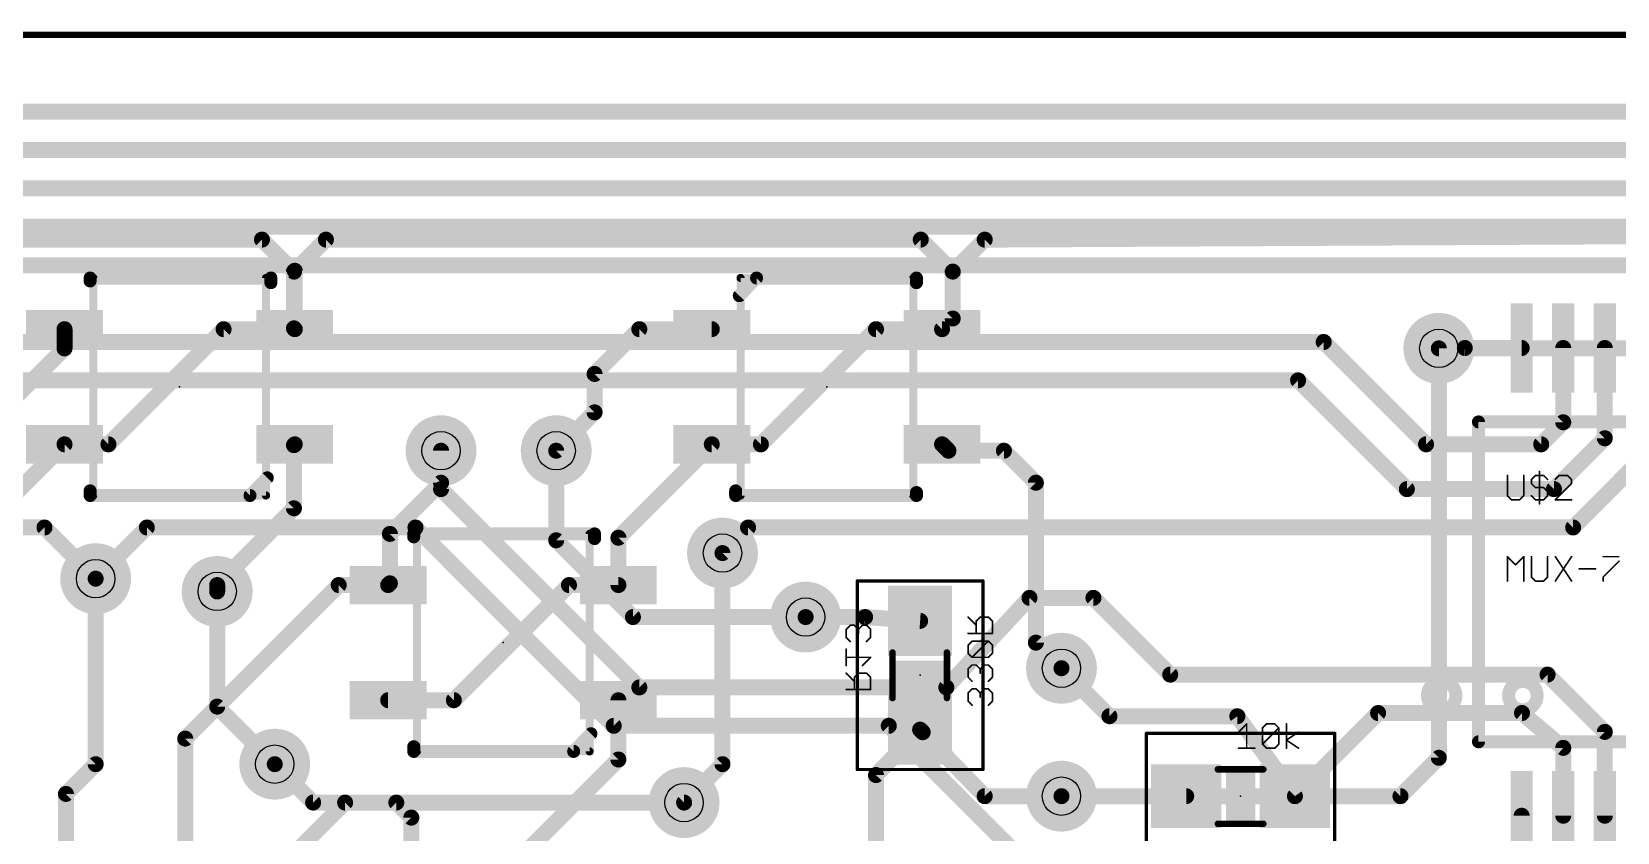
# Model space of a CAD drawing. Extents: x -0.1 to 97.8, y -2.6 to 30.1.
# Drawn here: x 50.6 to 75.39, y 17.54 to 30.05 of the extents above; entities that cross this region are included whole.
import ezdxf

# ---------------------------------------------------------------- set-up
doc = ezdxf.new("R2010")
doc.units = 0
for name, color, linetype in [('1', 22, 'CONTINUOUS'), ('16', 175, 'CONTINUOUS'), ('18', 82, 'CONTINUOUS'), ('20', 7, 'CONTINUOUS'), ('21', 253, 'CONTINUOUS'), ('22', 253, 'CONTINUOUS'), ('23', 7, 'CONTINUOUS'), ('24', 7, 'CONTINUOUS'), ('25', 253, 'CONTINUOUS'), ('26', 253, 'CONTINUOUS'), ('27', 253, 'CONTINUOUS'), ('28', 253, 'CONTINUOUS'), ('39', 22, 'CONTINUOUS'), ('40', 175, 'CONTINUOUS'), ('44', 253, 'CONTINUOUS'), ('51', 253, 'CONTINUOUS'), ('52', 253, 'CONTINUOUS')]:
    doc.layers.add(name, color=color, linetype=linetype)

# ---------------------------------------------------------------- blocks, each defined once
blk = doc.blocks.new('RECT')
blk.add_solid([(-0.5, -0.5), (0.5, -0.5), (-0.5, 0.5), (0.5, 0.5)])
blk = doc.blocks.new('ROUNDV')
at = {"const_width": 0.5}
blk.add_lwpolyline([(0, -0.25, 1), (0, 0.25, 1), (0, -0.25)], format="xyb", dxfattribs=at)

msp = doc.modelspace()

# ---------------------------------------------------------------- linework, layer by layer
at = {"layer": '1'}
for points, const_width in [([(0, 30), (97.7, 30)], 0.1), ([(77.7, 28.8), (10.9, 28.8)], 0.25), ([(77.3, 28.2), (16.9, 28.2)], 0.25), ([(76.9, 27.6), (20.8, 27.6)], 0.25), ([(76.5, 27), (27.3, 27)], 0.25), ([(76.1, 26.4), (30.7, 26.4)], 0.25), ([(70.8, 25.2), (40, 25.2)], 0.25), ([(72.4, 23.6), (70.8, 25.2)], 0.25), ([(73.006, 25.106), (72.6, 25.1)], 0.25), ([(73.895, 25.106), (73.006, 25.106)], 0.25), ([(74.545, 25.106), (74.545, 23.945)], 0.25), ([(75.195, 25.106), (75.195, 23.695)], 0.25), ([(70.4, 24.6), (47.7, 24.6)], 0.25), ([(72.1, 22.9), (70.4, 24.6)], 0.25), ([(74.545, 23.945), (74.2, 23.6)], 0.25), ([(75.195, 23.695), (74.4, 22.9)], 0.25), ([(57, 22.9), (57, 23.5)], 0.25), ([(58.8, 23.5), (58.8, 22.1)], 0.25), ([(74.2, 23.6), (72.4, 23.6)], 0.25), ([(75.845, 23.445), (74.7, 22.3)], 0.25), ([(60.1, 19.8), (57, 22.9)], 0.25), ([(74.4, 22.9), (72.1, 22.9)], 0.25), ([(50.8, 22.3), (50.3, 22.3)], 0.25), ([(51.6, 21.5), (50.8, 22.3)], 0.25), ([(52.4, 22.3), (51.6, 21.5)], 0.25), ([(56.6, 22.3), (52.4, 22.3)], 0.25), ([(59.7, 19.2), (56.6, 22.3)], 0.25), ([(61.8, 22.3), (61.4, 21.9)], 0.25), ([(74.7, 22.3), (61.8, 22.3)], 0.25), ([(58.8, 22.1), (60, 20.9)], 0.25), ([(53.5, 19.5), (53.5, 21.3)], 0.25), ([(66.2, 21.2), (64.9, 19.8)], 0.25), ([(67.2, 21.2), (66.2, 21.2)], 0.25), ([(68.4, 20), (67.2, 21.2)], 0.25), ([(60, 20.9), (62.7, 20.9)], 0.25), ([(67.45, 19.35), (66.7, 20.1)], 0.25), ([(74.3, 20), (68.4, 20)], 0.25), ([(75.195, 19.105), (74.3, 20)], 0.25), ([(64.9, 19.8), (60.1, 19.8)], 0.25), ([(54.4, 18.6), (53.5, 19.5)], 0.25), ([(69.45, 19.35), (67.45, 19.35)], 0.25), ([(70.35, 18.1), (69.45, 19.35)], 0.25), ([(71.65, 19.4), (70.35, 18.1)], 0.25), ([(73.9, 19.4), (71.65, 19.4)], 0.25), ([(74.545, 18.855), (73.9, 19.4)], 0.25), ([(64, 19.2), (59.7, 19.2)], 0.25), ([(66.3, 16.9), (64, 19.2)], 0.25), ([(75.195, 17.794), (75.195, 19.105)], 0.25), ([(74.545, 17.794), (74.545, 18.855)], 0.25), ([(55.5, 18), (54.8, 17.3)], 0.25), ([(60.8, 18), (55.5, 18)], 0.25), ([(68.65, 18.1), (66.7, 18.1)], 0.25), ([(73.895, 17.794), (73.895, 16.405)], 0.25)]:
    msp.add_lwpolyline(points, dxfattribs=dict(at, const_width=const_width))
at = {"layer": '1', "const_width": 0.125}
for points in [[(70.8442, 25.2442, 1), (70.7558, 25.1558)], [(70.8, 25.1375, 1), (70.8, 25.2625)], [(72.5991, 25.1625, 1), (72.6009, 25.0375)], [(73.006, 25.1685, 1), (73.006, 25.0435)], [(73.0069, 25.0435, 1), (73.0051, 25.1685)], [(73.895, 25.0435, 1), (73.895, 25.1685)], [(74.6075, 25.106, 1), (74.4825, 25.106)], [(75.2575, 25.106, 1), (75.1325, 25.106)], [(70.4442, 24.6442, 1), (70.3558, 24.5558)], [(70.4, 24.5375, 1), (70.4, 24.6625)], [(74.5892, 23.9008, 1), (74.5008, 23.9892)], [(74.4825, 23.945, 1), (74.6075, 23.945)], [(75.2392, 23.6508, 1), (75.1508, 23.7392)], [(57.0625, 23.5, 1), (56.9375, 23.5)], [(58.8625, 23.5, 1), (58.7375, 23.5)], [(72.4, 23.6625, 1), (72.4, 23.5375)], [(72.3558, 23.5558, 1), (72.4442, 23.6442)], [(74.1558, 23.6442, 1), (74.2442, 23.5558)], [(74.2, 23.5375, 1), (74.2, 23.6625)], [(75.1325, 23.695, 1), (75.2575, 23.695)], [(57.0442, 22.9442, 1), (56.9558, 22.8558)], [(56.9375, 22.9, 1), (57.0625, 22.9)], [(72.1, 22.9625, 1), (72.1, 22.8375)], [(72.0558, 22.8558, 1), (72.1442, 22.9442)], [(74.3558, 22.9442, 1), (74.4442, 22.8558)], [(74.4, 22.8375, 1), (74.4, 22.9625)], [(50.8442, 22.3442, 1), (50.7558, 22.2558)], [(50.8, 22.2375, 1), (50.8, 22.3625)], [(52.4, 22.3625, 1), (52.4, 22.2375)], [(52.4442, 22.2558, 1), (52.3558, 22.3442)], [(56.6442, 22.3442, 1), (56.5558, 22.2558)], [(56.6, 22.2375, 1), (56.6, 22.3625)], [(61.8, 22.3625, 1), (61.8, 22.2375)], [(61.8442, 22.2558, 1), (61.7558, 22.3442)], [(74.6558, 22.3442, 1), (74.7442, 22.2558)], [(74.7, 22.2375, 1), (74.7, 22.3625)], [(58.8442, 22.1442, 1), (58.7558, 22.0558)], [(58.7375, 22.1, 1), (58.8625, 22.1)], [(61.3558, 21.9442, 1), (61.4442, 21.8558)], [(51.5558, 21.5442, 1), (51.6442, 21.4558)], [(51.5558, 21.4558, 1), (51.6442, 21.5442)], [(53.5625, 21.3, 1), (53.4375, 21.3)], [(66.2, 21.2625, 1), (66.2, 21.1375)], [(66.2458, 21.1575, 1), (66.1542, 21.2425)], [(67.2442, 21.2442, 1), (67.1558, 21.1558)], [(67.2, 21.1375, 1), (67.2, 21.2625)], [(60, 20.9625, 1), (60, 20.8375)], [(59.9558, 20.8558, 1), (60.0442, 20.9442)], [(62.7, 20.8375, 1), (62.7, 20.9625)], [(66.7442, 20.1442, 1), (66.6558, 20.0558)], [(68.4, 20.0625, 1), (68.4, 19.9375)], [(68.3558, 19.9558, 1), (68.4442, 20.0442)], [(74.3442, 20.0442, 1), (74.2558, 19.9558)], [(74.3, 19.9375, 1), (74.3, 20.0625)], [(60.1, 19.8625, 1), (60.1, 19.7375)], [(60.0558, 19.7558, 1), (60.1442, 19.8442)], [(64.8542, 19.8425, 1), (64.9458, 19.7575)], [(64.9, 19.7375, 1), (64.9, 19.8625)], [(53.5442, 19.5442, 1), (53.4558, 19.4558)], [(53.4375, 19.5, 1), (53.5625, 19.5)], [(67.45, 19.4125, 1), (67.45, 19.2875)], [(67.4058, 19.3058, 1), (67.4942, 19.3942)], [(69.5007, 19.3865, 1), (69.3993, 19.3135)], [(69.45, 19.2875, 1), (69.45, 19.4125)], [(71.65, 19.4625, 1), (71.65, 19.3375)], [(71.6942, 19.3558, 1), (71.6058, 19.4442)], [(73.9403, 19.4477, 1), (73.8597, 19.3523)], [(73.9, 19.3375, 1), (73.9, 19.4625)], [(59.7, 19.2625, 1), (59.7, 19.1375)], [(59.6558, 19.1558, 1), (59.7442, 19.2442)], [(64.0442, 19.2442, 1), (63.9558, 19.1558)], [(64, 19.1375, 1), (64, 19.2625)], [(75.2575, 19.105, 1), (75.1325, 19.105)], [(75.1508, 19.0608, 1), (75.2392, 19.1492)], [(74.6075, 18.855, 1), (74.4825, 18.855)], [(74.5047, 18.8073, 1), (74.5853, 18.9027)], [(54.3558, 18.5558, 1), (54.4442, 18.6442)], [(55.5, 18.0625, 1), (55.5, 17.9375)], [(55.5442, 17.9558, 1), (55.4558, 18.0442)], [(60.8, 17.9375, 1), (60.8, 18.0625)], [(66.7, 18.1625, 1), (66.7, 18.0375)], [(68.65, 18.0375, 1), (68.65, 18.1625)], [(70.3058, 18.1442, 1), (70.3942, 18.0558)], [(70.2993, 18.0635, 1), (70.4007, 18.1365)], [(73.9575, 17.794, 1), (73.8325, 17.794)], [(74.4825, 17.794, 1), (74.6075, 17.794)], [(75.1325, 17.794, 1), (75.2575, 17.794)]]:
    msp.add_lwpolyline(points, format="xyb", dxfattribs=at)
at = {"layer": '16'}
for points, const_width in [([(0, 30), (97.7, 30)], 0.01), ([(65.5, 26.8), (84.7, 26.9)], 0.25), ([(45.1, 26.8), (54.2, 26.8)], 0.25), ([(54.2, 26.8), (54.7, 26.3)], 0.25), ([(54.713, 26.313), (55.2, 26.8)], 0.25), ([(55.2, 26.8), (64.5, 26.8)], 0.25), ([(64.5, 26.8), (65, 26.3)], 0.25), ([(65, 26.3), (65.5, 26.8)], 0.25), ([(54.7, 26.3), (54.7, 25.413)], 0.25), ([(54.713, 25.4), (54.713, 26.313)], 0.25), ([(65, 26.3), (65, 25.567)], 0.25), ([(54.7, 25.413), (54.713, 25.4)], 0.25), ([(65, 25.567), (64.833, 25.4)], 0.25), ([(51.113, 25.1), (51.113, 25.4)], 0.25), ([(51.8, 23.6), (53.6, 25.4)], 0.25), ([(53.6, 25.4), (54.713, 25.4)], 0.25), ([(60.1, 25.4), (59.4, 24.7)], 0.25), ([(61.233, 25.4), (60.1, 25.4)], 0.25), ([(62, 23.6), (63.8, 25.4)], 0.25), ([(63.8, 25.4), (64.833, 25.4)], 0.25), ([(49.3, 23.3), (51.113, 25.1)], 0.25), ([(72.6, 25.1), (82.4, 25.1)], 0.25), ([(72.6, 25.1), (72.6, 18.7)], 0.25), ([(59.4, 24.7), (59.4, 24.1)], 0.25), ([(59.4, 24.1), (58.8, 23.5)], 0.25), ([(49.653, 22.14), (51.113, 23.6)], 0.25), ([(51.113, 23.6), (51.8, 23.6)], 0.25), ([(54.7, 23.587), (54.713, 23.6)], 0.25), ([(54.7, 22.6), (54.7, 23.587)], 0.25), ([(57, 23.5), (57, 23)], 0.25), ([(59.773, 22.14), (61.233, 23.6)], 0.25), ([(61.233, 23.6), (62, 23.6)], 0.25), ([(64.933, 23.5), (64.833, 23.6)], 0.25), ([(65.8, 23.5), (64.933, 23.5)], 0.25), ([(66.3, 23), (65.8, 23.5)], 0.25), ([(57, 23), (56.2, 22.2)], 0.25), ([(66.3, 20.5), (66.3, 23)], 0.25), ([(53.5, 21.4), (54.7, 22.6)], 0.25), ([(56.2, 22.2), (56.2, 21.427)], 0.25), ([(59.773, 21.4), (59.773, 22.14)], 0.25), ([(61.4, 21.9), (61.4, 18.6)], 0.25), ([(51.6, 18.6), (51.6, 21.5)], 0.25), ([(55.4, 21.4), (53, 19)], 0.25), ([(53.5, 21.3), (53.5, 21.4)], 0.25), ([(56.173, 21.4), (55.4, 21.4)], 0.25), ([(56.2, 21.427), (56.173, 21.4)], 0.25), ([(57.2, 19.6), (59, 21.4)], 0.25), ([(59, 21.4), (59.773, 21.4)], 0.25), ([(62.7, 20.9), (63.63, 20.9)], 0.25), ([(63.63, 20.9), (64.49, 20.84)], 0.25), ([(66.7, 20.1), (66.3, 20.5)], 0.25), ([(56.173, 19.6), (57.2, 19.6)], 0.25), ([(59.773, 19.6), (59.773, 18.673)], 0.25), ([(53, 19), (53, 17.4)], 0.25), ([(63.8, 18.43), (64.49, 19.14)], 0.25), ([(64.53, 19.1), (64.49, 19.14)], 0.25), ([(65.5, 18.1), (64.53, 19.1)], 0.25), ([(51.135, 18.135), (51.6, 18.6)], 0.25), ([(55, 18), (54.4, 18.6)], 0.25), ([(59.773, 18.673), (57.4, 16.3)], 0.25), ([(61.4, 18.6), (60.8, 18)], 0.25), ([(72.6, 18.7), (72, 18.1)], 0.25), ([(63.8, 16.25), (63.8, 18.43)], 0.25), ([(51.135, 17.1), (51.135, 18.135)], 0.25), ([(56.3, 18), (55, 18)], 0.25), ([(56.535, 17.765), (56.3, 18)], 0.25), ([(66.7, 18.1), (65.5, 18.1)], 0.25), ([(66.7, 18.1), (72, 18.1)], 0.25), ([(56.535, 17.1), (56.535, 17.765)], 0.25)]:
    msp.add_lwpolyline(points, dxfattribs=dict(at, const_width=const_width))
at = {"layer": '16', "const_width": 0.125}
for points in [[(54.2442, 26.8442, 1), (54.1558, 26.7558)], [(54.2, 26.7375, 1), (54.2, 26.8625)], [(55.2, 26.8625, 1), (55.2, 26.7375)], [(55.2442, 26.7558, 1), (55.1558, 26.8442)], [(64.5442, 26.8442, 1), (64.4558, 26.7558)], [(64.5, 26.7375, 1), (64.5, 26.8625)], [(65.4997, 26.8625, 1), (65.5003, 26.7375)], [(65.5442, 26.7558, 1), (65.4558, 26.8442)], [(54.7625, 26.3, 1), (54.6375, 26.3)], [(54.7755, 26.313, 1), (54.6505, 26.313)], [(54.6688, 26.3572, 1), (54.7572, 26.2688)], [(54.6558, 26.2558, 1), (54.7442, 26.3442)], [(65.0625, 26.3, 1), (64.9375, 26.3)], [(64.9558, 26.3442, 1), (65.0442, 26.2558)], [(64.9558, 26.2558, 1), (65.0442, 26.3442)], [(54.7442, 25.4572, 1), (54.6558, 25.3688)], [(64.9375, 25.567, 1), (65.0625, 25.567)], [(65.0442, 25.5228, 1), (64.9558, 25.6112)], [(51.1755, 25.4, 1), (51.0505, 25.4)], [(53.6, 25.4625, 1), (53.6, 25.3375)], [(53.6442, 25.3558, 1), (53.5558, 25.4442)], [(54.6375, 25.413, 1), (54.7625, 25.413)], [(54.6505, 25.4, 1), (54.7755, 25.4)], [(54.6688, 25.3558, 1), (54.7572, 25.4442)], [(54.713, 25.3375, 1), (54.713, 25.4625)], [(60.1, 25.4625, 1), (60.1, 25.3375)], [(60.1442, 25.3558, 1), (60.0558, 25.4442)], [(61.233, 25.3375, 1), (61.233, 25.4625)], [(63.8, 25.4625, 1), (63.8, 25.3375)], [(63.8442, 25.3558, 1), (63.7558, 25.4442)], [(64.7888, 25.4442, 1), (64.8772, 25.3558)], [(64.833, 25.3375, 1), (64.833, 25.4625)], [(51.0505, 25.1, 1), (51.1755, 25.1)], [(51.157, 25.0556, 1), (51.069, 25.1444)], [(72.6, 25.1625, 1), (72.6, 25.0375)], [(72.6625, 25.1, 1), (72.5375, 25.1)], [(59.4625, 24.7, 1), (59.3375, 24.7)], [(59.3558, 24.7442, 1), (59.4442, 24.6558)], [(59.3375, 24.1, 1), (59.4625, 24.1)], [(59.4442, 24.0558, 1), (59.3558, 24.1442)], [(51.113, 23.6625, 1), (51.113, 23.5375)], [(51.1572, 23.5558, 1), (51.0688, 23.6442)], [(51.7558, 23.6442, 1), (51.8442, 23.5558)], [(51.8, 23.5375, 1), (51.8, 23.6625)], [(54.7625, 23.587, 1), (54.6375, 23.587)], [(54.6558, 23.6312, 1), (54.7442, 23.5428)], [(54.7572, 23.5558, 1), (54.6688, 23.6442)], [(57.0625, 23.5, 1), (56.9375, 23.5)], [(58.7558, 23.5442, 1), (58.8442, 23.4558)], [(61.233, 23.6625, 1), (61.233, 23.5375)], [(61.2772, 23.5558, 1), (61.1888, 23.6442)], [(61.9558, 23.6442, 1), (62.0442, 23.5558)], [(62, 23.5375, 1), (62, 23.6625)], [(64.8772, 23.6442, 1), (64.7888, 23.5558)], [(64.933, 23.5625, 1), (64.933, 23.4375)], [(64.8888, 23.4558, 1), (64.9772, 23.5442)], [(65.8442, 23.5442, 1), (65.7558, 23.4558)], [(65.8, 23.4375, 1), (65.8, 23.5625)], [(56.9375, 23, 1), (57.0625, 23)], [(57.0442, 22.9558, 1), (56.9558, 23.0442)], [(66.3625, 23, 1), (66.2375, 23)], [(66.2558, 22.9558, 1), (66.3442, 23.0442)], [(54.6375, 22.6, 1), (54.7625, 22.6)], [(54.7442, 22.5558, 1), (54.6558, 22.6442)], [(56.2625, 22.2, 1), (56.1375, 22.2)], [(56.1558, 22.2442, 1), (56.2442, 22.1558)], [(59.8355, 22.14, 1), (59.7105, 22.14)], [(59.7288, 22.1842, 1), (59.8172, 22.0958)], [(61.4625, 21.9, 1), (61.3375, 21.9)], [(51.6625, 21.5, 1), (51.5375, 21.5)], [(53.5625, 21.4, 1), (53.4375, 21.4)], [(53.4558, 21.4442, 1), (53.5442, 21.3558)], [(53.4375, 21.3, 1), (53.5625, 21.3)], [(55.4, 21.4625, 1), (55.4, 21.3375)], [(55.4442, 21.3558, 1), (55.3558, 21.4442)], [(56.1288, 21.4442, 1), (56.2172, 21.3558)], [(56.1375, 21.427, 1), (56.2625, 21.427)], [(56.2442, 21.3828, 1), (56.1558, 21.4712)], [(56.173, 21.3375, 1), (56.173, 21.4625)], [(59, 21.4625, 1), (59, 21.3375)], [(59.0442, 21.3558, 1), (58.9558, 21.4442)], [(59.7105, 21.4, 1), (59.8355, 21.4)], [(59.773, 21.3375, 1), (59.773, 21.4625)], [(62.7, 20.9625, 1), (62.7, 20.8375)], [(63.6343, 20.9623, 1), (63.6257, 20.8377)], [(63.63, 20.8375, 1), (63.63, 20.9625)], [(64.4857, 20.7777, 1), (64.4943, 20.9023)], [(66.3442, 20.5442, 1), (66.2558, 20.4558)], [(66.2375, 20.5, 1), (66.3625, 20.5)], [(66.6558, 20.0558, 1), (66.7442, 20.1442)], [(56.173, 19.6625, 1), (56.173, 19.5375)], [(57.1558, 19.6442, 1), (57.2442, 19.5558)], [(57.2, 19.5375, 1), (57.2, 19.6625)], [(59.8355, 19.6, 1), (59.7105, 19.6)], [(53.0625, 19, 1), (52.9375, 19)], [(52.9558, 19.0442, 1), (53.0442, 18.9558)], [(64.5342, 19.1842, 1), (64.4458, 19.0958)], [(64.5348, 19.0964, 1), (64.4452, 19.1836)], [(64.5749, 19.1435, 1), (64.4851, 19.0565)], [(64.4858, 19.0558, 1), (64.5742, 19.1442)], [(51.5375, 18.6, 1), (51.6625, 18.6)], [(51.6442, 18.5558, 1), (51.5558, 18.6442)], [(54.4442, 18.6442, 1), (54.3558, 18.5558)], [(59.7105, 18.673, 1), (59.8355, 18.673)], [(59.8172, 18.6288, 1), (59.7288, 18.7172)], [(61.3375, 18.6, 1), (61.4625, 18.6)], [(61.4442, 18.5558, 1), (61.3558, 18.6442)], [(72.5375, 18.7, 1), (72.6625, 18.7)], [(72.6442, 18.6558, 1), (72.5558, 18.7442)], [(63.8625, 18.43, 1), (63.7375, 18.43)], [(63.7552, 18.4736, 1), (63.8448, 18.3864)], [(51.1975, 18.135, 1), (51.0725, 18.135)], [(51.0908, 18.1792, 1), (51.1792, 18.0908)], [(55, 18.0625, 1), (55, 17.9375)], [(54.9558, 17.9558, 1), (55.0442, 18.0442)], [(56.3442, 18.0442, 1), (56.2558, 17.9558)], [(56.3, 17.9375, 1), (56.3, 18.0625)], [(60.7558, 18.0442, 1), (60.8442, 17.9558)], [(65.5, 18.1625, 1), (65.5, 18.0375)], [(65.4551, 18.0565, 1), (65.5449, 18.1435)], [(66.7, 18.1625, 1), (66.7, 18.0375)], [(66.7, 18.0375, 1), (66.7, 18.1625)], [(71.9558, 18.1442, 1), (72.0442, 18.0558)], [(72, 18.0375, 1), (72, 18.1625)], [(56.5975, 17.765, 1), (56.4725, 17.765)], [(56.4908, 17.7208, 1), (56.5792, 17.8092)]]:
    msp.add_lwpolyline(points, format="xyb", dxfattribs=at)
at = {"layer": '20'}
msp.add_line((97.7, 30), (0, 30), dxfattribs=at)
at = {"layer": '21', "const_width": 0.2032}
for points in [[(73.22, 23.95), (81.72, 23.95)], [(73.22, 18.95), (73.22, 23.95)], [(81.72, 18.95), (73.22, 18.95)]]:
    msp.add_lwpolyline(points, dxfattribs=at)
at = {"layer": '21'}
for points, const_width in [([(73.22, 24.0008, 1), (73.22, 23.8992)], 0.1016), ([(73.2708, 23.95, 1), (73.1692, 23.95)], 0.1016), ([(72.644, 19.4489, 1), (72.644, 19.8951, 1), (72.644, 19.4489)], 0.2032), ([(73.914, 19.4489, 1), (73.914, 19.8951, 1), (73.914, 19.4489)], 0.2032), ([(73.22, 19.0008, 1), (73.22, 18.8992)], 0.1016), ([(73.1692, 18.95, 1), (73.2708, 18.95)], 0.1016)]:
    msp.add_lwpolyline(points, format="xyb", dxfattribs=dict(at, const_width=const_width))
at = {"layer": '22', "const_width": 0.2032}
for points in [[(54.34, 26.2), (51.513, 26.2)], [(51.513, 26.2), (51.513, 26.154)], [(54.34, 26.127), (54.34, 26.2)], [(61.663, 25.924), (61.933, 26.2)], [(61.933, 26.2), (64.433, 26.2)], [(64.433, 26.2), (64.433, 26.127)], [(54.283, 23.076), (54.013, 22.8)], [(51.513, 22.8), (51.513, 22.873)], [(54.013, 22.8), (51.513, 22.8)], [(61.606, 22.873), (61.606, 22.8)], [(61.606, 22.8), (64.433, 22.8)], [(64.433, 22.8), (64.433, 22.846)], [(59.4, 22.2), (56.573, 22.2)], [(56.573, 22.2), (56.573, 22.154)], [(59.4, 22.127), (59.4, 22.2)], [(59.343, 19.076), (59.073, 18.8)], [(56.573, 18.8), (56.573, 18.873)], [(59.073, 18.8), (56.573, 18.8)]]:
    msp.add_lwpolyline(points, dxfattribs=at)
at = {"layer": '22', "const_width": 0.1016}
for points in [[(51.513, 26.2508, 1), (51.513, 26.1492)], [(51.5638, 26.2, 1), (51.4622, 26.2)], [(54.3908, 26.2, 1), (54.2892, 26.2)], [(54.34, 26.1492, 1), (54.34, 26.2508)], [(61.933, 26.2508, 1), (61.933, 26.1492)], [(61.9693, 26.1645, 1), (61.8967, 26.2355)], [(64.4838, 26.2, 1), (64.3822, 26.2)], [(64.433, 26.1492, 1), (64.433, 26.2508)], [(51.4622, 26.154, 1), (51.5638, 26.154)], [(54.2892, 26.127, 1), (54.3908, 26.127)], [(64.3822, 26.127, 1), (64.4838, 26.127)], [(61.6267, 25.9595, 1), (61.6993, 25.8885)], [(54.3193, 23.0405, 1), (54.2467, 23.1115)], [(51.5638, 22.873, 1), (51.4622, 22.873)], [(51.513, 22.8508, 1), (51.513, 22.7492)], [(51.4622, 22.8, 1), (51.5638, 22.8)], [(53.9767, 22.8355, 1), (54.0493, 22.7645)], [(54.013, 22.7492, 1), (54.013, 22.8508)], [(61.6568, 22.873, 1), (61.5552, 22.873)], [(61.606, 22.8508, 1), (61.606, 22.7492)], [(61.5552, 22.8, 1), (61.6568, 22.8)], [(64.4838, 22.846, 1), (64.3822, 22.846)], [(64.3822, 22.8, 1), (64.4838, 22.8)], [(64.433, 22.7492, 1), (64.433, 22.8508)], [(56.573, 22.2508, 1), (56.573, 22.1492)], [(56.6238, 22.2, 1), (56.5222, 22.2)], [(56.5222, 22.154, 1), (56.6238, 22.154)], [(59.4508, 22.2, 1), (59.3492, 22.2)], [(59.3492, 22.127, 1), (59.4508, 22.127)], [(59.4, 22.1492, 1), (59.4, 22.2508)], [(59.3793, 19.0405, 1), (59.3067, 19.1115)], [(56.6238, 18.873, 1), (56.5222, 18.873)], [(56.573, 18.8508, 1), (56.573, 18.7492)], [(56.5222, 18.8, 1), (56.6238, 18.8)], [(59.0367, 18.8355, 1), (59.1093, 18.7645)], [(59.073, 18.7492, 1), (59.073, 18.8508)]]:
    msp.add_lwpolyline(points, format="xyb", dxfattribs=at)
at = {"layer": '23'}
msp.add_point((69.5, 18.1), dxfattribs=at)
at = {"layer": '24'}
for p in [(52.913, 24.5), (63.033, 24.5), (57.973, 20.5), (64.49, 19.99)]:
    msp.add_point(p, dxfattribs=at)
at = {"layer": '25', "const_width": 0.0254}
for points in [[(73.6727, 23.114), (73.6727, 22.7963)], [(73.9269, 22.7963), (73.9269, 23.114)], [(74.0469, 23.0505), (74.1105, 23.114)], [(74.0469, 22.9869), (74.0469, 23.0505)], [(74.1105, 23.114), (74.2376, 23.114)], [(74.174, 23.1776), (74.174, 22.6691)], [(74.2376, 23.114), (74.3011, 23.0505)], [(74.4847, 23.114), (74.4211, 23.0505)], [(74.6118, 23.114), (74.4847, 23.114)], [(74.6753, 23.0505), (74.6118, 23.114)], [(74.6753, 22.9869), (74.6753, 23.0505)], [(73.6727, 22.7963), (73.7363, 22.7327)], [(73.8634, 22.7327), (73.9269, 22.7963)], [(74.1105, 22.9234), (74.0469, 22.9869)], [(74.0469, 22.7963), (74.1105, 22.7327)], [(74.2376, 22.9234), (74.1105, 22.9234)], [(74.3011, 22.8598), (74.2376, 22.9234)], [(74.2376, 22.7327), (74.3011, 22.7963)], [(74.3011, 22.7963), (74.3011, 22.8598)], [(74.4211, 22.7327), (74.6753, 22.9869)], [(73.7363, 22.7327), (73.8634, 22.7327)], [(74.1105, 22.7327), (74.2376, 22.7327)], [(74.6753, 22.7327), (74.4211, 22.7327)]]:
    msp.add_lwpolyline(points, dxfattribs=at)
at = {"layer": '25', "const_width": 0.0127}
for points in [[(73.6791, 23.114, 1), (73.6664, 23.114)], [(73.9333, 23.114, 1), (73.9206, 23.114)], [(74.0424, 23.055, 1), (74.0514, 23.046)], [(74.0533, 23.0505, 1), (74.0406, 23.0505)], [(74.1105, 23.1204, 1), (74.1105, 23.1077)], [(74.1149, 23.1095, 1), (74.106, 23.1185)], [(74.1804, 23.1776, 1), (74.1677, 23.1776)], [(74.2421, 23.1185, 1), (74.2331, 23.1095)], [(74.2376, 23.1077, 1), (74.2376, 23.1204)], [(74.2966, 23.046, 1), (74.3056, 23.055)], [(74.4166, 23.055, 1), (74.4256, 23.046)], [(74.4847, 23.1204, 1), (74.4847, 23.1077)], [(74.4892, 23.1095, 1), (74.4802, 23.1185)], [(74.6163, 23.1185, 1), (74.6073, 23.1095)], [(74.6118, 23.1077, 1), (74.6118, 23.1204)], [(74.6817, 23.0505, 1), (74.669, 23.0505)], [(74.6708, 23.046, 1), (74.6798, 23.055)], [(73.6772, 22.8007, 1), (73.6682, 22.7918)], [(73.9314, 22.7918, 1), (73.9224, 22.8007)], [(74.0514, 22.9914, 1), (74.0424, 22.9824)], [(74.0514, 22.8007, 1), (74.0424, 22.7918)], [(74.0406, 22.9869, 1), (74.0533, 22.9869)], [(74.1105, 22.9297, 1), (74.1105, 22.917)], [(74.106, 22.9189, 1), (74.1149, 22.9279)], [(74.2421, 22.9279, 1), (74.2331, 22.9189)], [(74.2376, 22.917, 1), (74.2376, 22.9297)], [(74.3075, 22.8598, 1), (74.2948, 22.8598)], [(74.2966, 22.8553, 1), (74.3056, 22.8643)], [(74.3056, 22.7918, 1), (74.2966, 22.8007)], [(74.669, 22.9869, 1), (74.6817, 22.9869)], [(74.6798, 22.9824, 1), (74.6708, 22.9914)], [(73.6664, 22.7963, 1), (73.6791, 22.7963)], [(73.7363, 22.7391, 1), (73.7363, 22.7264)], [(73.7318, 22.7282, 1), (73.7407, 22.7372)], [(73.8589, 22.7372, 1), (73.8679, 22.7282)], [(73.8634, 22.7264, 1), (73.8634, 22.7391)], [(73.9206, 22.7963, 1), (73.9333, 22.7963)], [(74.1105, 22.7391, 1), (74.1105, 22.7264)], [(74.106, 22.7282, 1), (74.1149, 22.7372)], [(74.1677, 22.6691, 1), (74.1804, 22.6691)], [(74.2331, 22.7372, 1), (74.2421, 22.7282)], [(74.2376, 22.7264, 1), (74.2376, 22.7391)], [(74.2948, 22.7963, 1), (74.3075, 22.7963)], [(74.4211, 22.7391, 1), (74.4211, 22.7264)], [(74.4166, 22.7372, 1), (74.4256, 22.7282)], [(74.6753, 22.7264, 1), (74.6753, 22.7391)]]:
    msp.add_lwpolyline(points, format="xyb", dxfattribs=at)
at = {"layer": '26', "const_width": 0.0254}
for points in [[(63.3979, 20.7717), (63.3343, 20.7082)], [(63.3343, 20.7082), (63.3343, 20.581)], [(63.3343, 20.581), (63.3979, 20.5175)], [(63.4614, 20.7717), (63.3979, 20.7717)], [(63.525, 20.7082), (63.4614, 20.7717)], [(63.5885, 20.7717), (63.525, 20.7082)], [(63.525, 20.7082), (63.525, 20.6446)], [(63.6521, 20.7717), (63.5885, 20.7717)], [(63.7156, 20.7082), (63.6521, 20.7717)], [(63.6521, 20.5175), (63.7156, 20.581)], [(63.7156, 20.581), (63.7156, 20.7082)], [(63.3343, 20.1433), (63.3343, 20.3975)], [(63.7156, 20.2704), (63.3343, 20.2704)], [(63.5885, 20.1433), (63.7156, 20.2704)], [(63.4614, 19.8962), (63.3343, 20.0233)], [(63.525, 20.0233), (63.4614, 19.9597)], [(63.4614, 19.9597), (63.4614, 19.7691)], [(63.6521, 20.0233), (63.525, 20.0233)], [(63.7156, 19.9597), (63.6521, 20.0233)], [(63.7156, 19.7691), (63.7156, 19.9597)], [(63.3343, 19.7691), (63.7156, 19.7691)]]:
    msp.add_lwpolyline(points, dxfattribs=at)
at = {"layer": '26', "const_width": 0.0127}
for points in [[(63.3298, 20.7126, 1), (63.3388, 20.7037)], [(63.3388, 20.5855, 1), (63.3298, 20.5766)], [(63.3407, 20.7082, 1), (63.328, 20.7082)], [(63.328, 20.581, 1), (63.3407, 20.581)], [(63.3979, 20.7781, 1), (63.3979, 20.7654)], [(63.4023, 20.7672, 1), (63.3934, 20.7762)], [(63.4659, 20.7762, 1), (63.4569, 20.7672)], [(63.4614, 20.7654, 1), (63.4614, 20.7781)], [(63.5313, 20.7082, 1), (63.5186, 20.7082)], [(63.5205, 20.7126, 1), (63.5295, 20.7037)], [(63.5186, 20.6446, 1), (63.5313, 20.6446)], [(63.5205, 20.7037, 1), (63.5295, 20.7126)], [(63.5885, 20.7781, 1), (63.5885, 20.7654)], [(63.593, 20.7672, 1), (63.584, 20.7762)], [(63.6566, 20.7762, 1), (63.6476, 20.7672)], [(63.6521, 20.7654, 1), (63.6521, 20.7781)], [(63.722, 20.7082, 1), (63.7093, 20.7082)], [(63.7093, 20.581, 1), (63.722, 20.581)], [(63.7111, 20.7037, 1), (63.7201, 20.7126)], [(63.7201, 20.5766, 1), (63.7111, 20.5855)], [(63.3407, 20.3975, 1), (63.328, 20.3975)], [(63.3934, 20.513, 1), (63.4023, 20.522)], [(63.6476, 20.522, 1), (63.6566, 20.513)], [(63.3343, 20.2767, 1), (63.3343, 20.264)], [(63.328, 20.1433, 1), (63.3407, 20.1433)], [(63.584, 20.1478, 1), (63.593, 20.1388)], [(63.7201, 20.2659, 1), (63.7111, 20.2749)], [(63.7156, 20.264, 1), (63.7156, 20.2767)], [(63.3388, 20.0278, 1), (63.3298, 20.0188)], [(63.4569, 19.9642, 1), (63.4659, 19.9553)], [(63.4678, 19.9597, 1), (63.4551, 19.9597)], [(63.4569, 19.8917, 1), (63.4659, 19.9007)], [(63.525, 20.0296, 1), (63.525, 20.0169)], [(63.5295, 20.0188, 1), (63.5205, 20.0278)], [(63.6566, 20.0278, 1), (63.6476, 20.0188)], [(63.6521, 20.0169, 1), (63.6521, 20.0296)], [(63.722, 19.9597, 1), (63.7093, 19.9597)], [(63.7111, 19.9553, 1), (63.7201, 19.9642)], [(63.3343, 19.7754, 1), (63.3343, 19.7627)], [(63.4551, 19.7691, 1), (63.4678, 19.7691)], [(63.7093, 19.7691, 1), (63.722, 19.7691)], [(63.7156, 19.7627, 1), (63.7156, 19.7754)]]:
    msp.add_lwpolyline(points, format="xyb", dxfattribs=at)
at = {"layer": '27', "const_width": 0.0254}
for points in [[(73.6727, 21.4627), (73.6727, 21.844)], [(73.6727, 21.844), (73.7998, 21.7169)], [(73.7998, 21.7169), (73.9269, 21.844)], [(73.9269, 21.844), (73.9269, 21.4627)], [(74.0469, 21.844), (74.0469, 21.5263)], [(74.3011, 21.5263), (74.3011, 21.844)], [(74.4211, 21.844), (74.6753, 21.4627)], [(74.6753, 21.844), (74.4211, 21.4627)], [(75.1695, 21.844), (75.4237, 21.844)], [(74.7953, 21.6534), (75.0495, 21.6534)], [(75.4237, 21.7805), (75.1695, 21.5263)], [(74.0469, 21.5263), (74.1105, 21.4627)], [(74.1105, 21.4627), (74.2376, 21.4627)], [(74.2376, 21.4627), (74.3011, 21.5263)], [(75.1695, 21.5263), (75.1695, 21.4627)], [(69.4684, 19.1035), (69.5956, 19.2306)], [(69.5956, 19.2306), (69.5956, 18.8493)], [(69.8427, 19.1671), (69.9062, 19.2306)], [(69.8427, 18.9129), (69.8427, 19.1671)], [(69.8427, 18.9129), (70.0969, 19.1671)], [(69.9062, 19.2306), (70.0333, 19.2306)], [(70.0333, 19.2306), (70.0969, 19.1671)], [(70.0969, 19.1671), (70.0969, 18.9129)], [(70.2169, 18.8493), (70.2169, 19.2306)], [(70.2169, 18.9764), (70.4075, 19.1035)], [(69.4684, 18.8493), (69.7227, 18.8493)], [(69.9062, 18.8493), (69.8427, 18.9129)], [(70.0333, 18.8493), (69.9062, 18.8493)], [(70.0969, 18.9129), (70.0333, 18.8493)], [(70.4075, 18.8493), (70.2169, 18.9764)]]:
    msp.add_lwpolyline(points, dxfattribs=at)
at = {"layer": '27', "const_width": 0.0127}
for points in [[(73.6772, 21.8485, 1), (73.6682, 21.8395)], [(73.6791, 21.844, 1), (73.6664, 21.844)], [(73.9333, 21.844, 1), (73.9206, 21.844)], [(73.9314, 21.8395, 1), (73.9224, 21.8485)], [(74.0533, 21.844, 1), (74.0406, 21.844)], [(74.3075, 21.844, 1), (74.2948, 21.844)], [(74.4264, 21.8475, 1), (74.4158, 21.8405)], [(74.6806, 21.8405, 1), (74.67, 21.8475)], [(75.1695, 21.8504, 1), (75.1695, 21.8377)], [(73.7953, 21.7214, 1), (73.8043, 21.7124)], [(73.7953, 21.7124, 1), (73.8043, 21.7214)], [(74.7953, 21.6597, 1), (74.7953, 21.647)], [(75.0495, 21.647, 1), (75.0495, 21.6597)], [(73.6664, 21.4627, 1), (73.6791, 21.4627)], [(73.9206, 21.4627, 1), (73.9333, 21.4627)], [(74.0514, 21.5307, 1), (74.0424, 21.5218)], [(74.0406, 21.5263, 1), (74.0533, 21.5263)], [(74.1105, 21.4691, 1), (74.1105, 21.4564)], [(74.106, 21.4582, 1), (74.1149, 21.4672)], [(74.2331, 21.4672, 1), (74.2421, 21.4582)], [(74.2376, 21.4564, 1), (74.2376, 21.4691)], [(74.2948, 21.5263, 1), (74.3075, 21.5263)], [(74.3056, 21.5218, 1), (74.2966, 21.5307)], [(74.4158, 21.4662, 1), (74.4264, 21.4592)], [(74.67, 21.4592, 1), (74.6806, 21.4662)], [(75.165, 21.5307, 1), (75.174, 21.5218)], [(75.1759, 21.5263, 1), (75.1632, 21.5263)], [(75.1632, 21.4627, 1), (75.1759, 21.4627)], [(69.464, 19.108, 1), (69.4729, 19.099)], [(69.6019, 19.2306, 1), (69.5892, 19.2306)], [(69.6, 19.2261, 1), (69.5911, 19.2351)], [(69.849, 19.1671, 1), (69.8363, 19.1671)], [(69.8382, 19.1716, 1), (69.8471, 19.1626)], [(69.9062, 19.237, 1), (69.9062, 19.2243)], [(69.9107, 19.2261, 1), (69.9017, 19.2351)], [(70.0378, 19.2351, 1), (70.0288, 19.2261)], [(70.0333, 19.2243, 1), (70.0333, 19.237)], [(70.1032, 19.1671, 1), (70.0905, 19.1671)], [(70.1014, 19.1626, 1), (70.0924, 19.1716)], [(70.0924, 19.1626, 1), (70.1014, 19.1716)], [(70.2232, 19.2306, 1), (70.2105, 19.2306)], [(70.411, 19.0982, 1), (70.404, 19.1088)], [(69.4684, 18.8557, 1), (69.4684, 18.8429)], [(69.5892, 18.8493, 1), (69.6019, 18.8493)], [(69.7227, 18.8429, 1), (69.7227, 18.8557)], [(69.8363, 18.9129, 1), (69.849, 18.9129)], [(69.8471, 18.9173, 1), (69.8382, 18.9084)], [(69.8382, 18.9173, 1), (69.8471, 18.9084)], [(69.9062, 18.8557, 1), (69.9062, 18.8429)], [(69.9017, 18.8448, 1), (69.9107, 18.8538)], [(70.0288, 18.8538, 1), (70.0378, 18.8448)], [(70.0333, 18.8429, 1), (70.0333, 18.8557)], [(70.0905, 18.9129, 1), (70.1032, 18.9129)], [(70.1014, 18.9084, 1), (70.0924, 18.9173)], [(70.2204, 18.9817, 1), (70.2133, 18.9711)], [(70.2133, 18.9817, 1), (70.2204, 18.9711)], [(70.2105, 18.8493, 1), (70.2232, 18.8493)], [(70.404, 18.844, 1), (70.411, 18.8546)]]:
    msp.add_lwpolyline(points, format="xyb", dxfattribs=at)
at = {"layer": '28', "const_width": 0.0254}
for points in [[(65.3664, 20.7716), (65.2393, 20.8987)], [(65.43, 20.8987), (65.3664, 20.8352)], [(65.3664, 20.8352), (65.3664, 20.6445)], [(65.5571, 20.8987), (65.43, 20.8987)], [(65.6206, 20.8352), (65.5571, 20.8987)], [(65.6206, 20.6445), (65.6206, 20.8352)], [(65.2393, 20.6445), (65.6206, 20.6445)], [(65.3029, 20.5245), (65.2393, 20.4609)], [(65.2393, 20.4609), (65.2393, 20.3338)], [(65.2393, 20.3338), (65.3029, 20.2703)], [(65.5571, 20.5245), (65.3029, 20.5245)], [(65.3029, 20.2703), (65.5571, 20.5245)], [(65.6206, 20.4609), (65.5571, 20.5245)], [(65.5571, 20.2703), (65.6206, 20.3338)], [(65.6206, 20.3338), (65.6206, 20.4609)], [(65.3029, 20.1503), (65.2393, 20.0867)], [(65.2393, 20.0867), (65.2393, 19.9596)], [(65.3029, 20.2703), (65.5571, 20.2703)], [(65.3664, 20.1503), (65.3029, 20.1503)], [(65.43, 20.0867), (65.3664, 20.1503)], [(65.4935, 20.1503), (65.43, 20.0867)], [(65.43, 20.0867), (65.43, 20.0232)], [(65.5571, 20.1503), (65.4935, 20.1503)], [(65.6206, 20.0867), (65.5571, 20.1503)], [(65.6206, 19.9596), (65.6206, 20.0867)], [(65.2393, 19.9596), (65.3029, 19.8961)], [(65.5571, 19.8961), (65.6206, 19.9596)], [(65.3029, 19.7761), (65.2393, 19.7125)], [(65.2393, 19.7125), (65.2393, 19.5854)], [(65.2393, 19.5854), (65.3029, 19.5219)], [(65.3664, 19.7761), (65.3029, 19.7761)], [(65.43, 19.7125), (65.3664, 19.7761)], [(65.4935, 19.7761), (65.43, 19.7125)], [(65.43, 19.7125), (65.43, 19.649)], [(65.5571, 19.7761), (65.4935, 19.7761)], [(65.6206, 19.7125), (65.5571, 19.7761)], [(65.5571, 19.5219), (65.6206, 19.5854)], [(65.6206, 19.5854), (65.6206, 19.7125)]]:
    msp.add_lwpolyline(points, dxfattribs=at)
at = {"layer": '28', "const_width": 0.0127}
for points in [[(65.2438, 20.9032, 1), (65.2348, 20.8942)], [(65.3619, 20.8396, 1), (65.3709, 20.8307)], [(65.3728, 20.8352, 1), (65.3601, 20.8352)], [(65.43, 20.9051, 1), (65.43, 20.8924)], [(65.4345, 20.8942, 1), (65.4255, 20.9032)], [(65.5616, 20.9032, 1), (65.5526, 20.8942)], [(65.5571, 20.8924, 1), (65.5571, 20.9051)], [(65.627, 20.8352, 1), (65.6143, 20.8352)], [(65.6161, 20.8307, 1), (65.6251, 20.8396)], [(65.2393, 20.6508, 1), (65.2393, 20.6381)], [(65.3601, 20.6445, 1), (65.3728, 20.6445)], [(65.3619, 20.7671, 1), (65.3709, 20.7761)], [(65.6143, 20.6445, 1), (65.627, 20.6445)], [(65.6206, 20.6381, 1), (65.6206, 20.6508)], [(65.2348, 20.4654, 1), (65.2438, 20.4565)], [(65.2438, 20.3383, 1), (65.2348, 20.3293)], [(65.2456, 20.4609, 1), (65.233, 20.4609)], [(65.233, 20.3338, 1), (65.2456, 20.3338)], [(65.3029, 20.5308, 1), (65.3029, 20.5181)], [(65.3073, 20.52, 1), (65.2984, 20.529)], [(65.5616, 20.529, 1), (65.5526, 20.52)], [(65.5616, 20.52, 1), (65.5526, 20.529)], [(65.5571, 20.5181, 1), (65.5571, 20.5308)], [(65.627, 20.4609, 1), (65.6143, 20.4609)], [(65.6143, 20.3338, 1), (65.627, 20.3338)], [(65.6161, 20.4565, 1), (65.6251, 20.4654)], [(65.6251, 20.3293, 1), (65.6161, 20.3383)], [(65.2348, 20.0912, 1), (65.2438, 20.0822)], [(65.2456, 20.0867, 1), (65.233, 20.0867)], [(65.3029, 20.2766, 1), (65.3029, 20.2639)], [(65.2984, 20.2748, 1), (65.3073, 20.2658)], [(65.3029, 20.1566, 1), (65.3029, 20.1439)], [(65.2984, 20.2658, 1), (65.3073, 20.2748)], [(65.3073, 20.1458, 1), (65.2984, 20.1548)], [(65.3709, 20.1548, 1), (65.3619, 20.1458)], [(65.3664, 20.1439, 1), (65.3664, 20.1566)], [(65.4363, 20.0867, 1), (65.4236, 20.0867)], [(65.4255, 20.0912, 1), (65.4345, 20.0822)], [(65.4255, 20.0822, 1), (65.4345, 20.0912)], [(65.4935, 20.1566, 1), (65.4935, 20.1439)], [(65.498, 20.1458, 1), (65.489, 20.1548)], [(65.5526, 20.2748, 1), (65.5616, 20.2658)], [(65.5616, 20.1548, 1), (65.5526, 20.1458)], [(65.5571, 20.2639, 1), (65.5571, 20.2766)], [(65.5571, 20.1439, 1), (65.5571, 20.1566)], [(65.627, 20.0867, 1), (65.6143, 20.0867)], [(65.6161, 20.0822, 1), (65.6251, 20.0912)], [(65.2438, 19.9641, 1), (65.2348, 19.9551)], [(65.233, 19.9596, 1), (65.2456, 19.9596)], [(65.2984, 19.8916, 1), (65.3073, 19.9006)], [(65.4236, 20.0232, 1), (65.4363, 20.0232)], [(65.5526, 19.9006, 1), (65.5616, 19.8916)], [(65.6143, 19.9596, 1), (65.627, 19.9596)], [(65.6251, 19.9551, 1), (65.6161, 19.9641)], [(65.2348, 19.717, 1), (65.2438, 19.708)], [(65.2438, 19.5899, 1), (65.2348, 19.5809)], [(65.2456, 19.7125, 1), (65.233, 19.7125)], [(65.233, 19.5854, 1), (65.2456, 19.5854)], [(65.3029, 19.7824, 1), (65.3029, 19.7697)], [(65.3073, 19.7716, 1), (65.2984, 19.7806)], [(65.3709, 19.7806, 1), (65.3619, 19.7716)], [(65.3664, 19.7697, 1), (65.3664, 19.7824)], [(65.4363, 19.7125, 1), (65.4236, 19.7125)], [(65.4236, 19.649, 1), (65.4363, 19.649)], [(65.4255, 19.717, 1), (65.4345, 19.708)], [(65.4255, 19.708, 1), (65.4345, 19.717)], [(65.4935, 19.7824, 1), (65.4935, 19.7697)], [(65.498, 19.7716, 1), (65.489, 19.7806)], [(65.5616, 19.7806, 1), (65.5526, 19.7716)], [(65.5571, 19.7697, 1), (65.5571, 19.7824)], [(65.627, 19.7125, 1), (65.6143, 19.7125)], [(65.6143, 19.5854, 1), (65.627, 19.5854)], [(65.6161, 19.708, 1), (65.6251, 19.717)], [(65.6251, 19.5809, 1), (65.6161, 19.5899)], [(65.2984, 19.5174, 1), (65.3073, 19.5264)], [(65.5526, 19.5264, 1), (65.5616, 19.5174)]]:
    msp.add_lwpolyline(points, format="xyb", dxfattribs=at)
at = {"layer": '39', "const_width": 0.0508}
for points in [[(68.027, 17.117), (68.027, 19.083)], [(68.027, 19.083), (70.973, 19.083)], [(70.973, 19.083), (70.973, 17.117)]]:
    msp.add_lwpolyline(points, dxfattribs=at)
at = {"layer": '39', "const_width": 0.0254}
for points in [[(68.0397, 19.083, 1), (68.0143, 19.083)], [(68.027, 19.0957, 1), (68.027, 19.0703)], [(70.9857, 19.083, 1), (70.9603, 19.083)], [(70.973, 19.0703, 1), (70.973, 19.0957)]]:
    msp.add_lwpolyline(points, format="xyb", dxfattribs=at)
at = {"layer": '40', "const_width": 0.0508}
for points in [[(63.507, 21.463), (63.507, 18.517)], [(65.473, 21.463), (63.507, 21.463)], [(65.473, 18.517), (65.473, 21.463)], [(63.507, 18.517), (65.473, 18.517)]]:
    msp.add_lwpolyline(points, dxfattribs=at)
at = {"layer": '40', "const_width": 0.0254}
for points in [[(63.5197, 21.463, 1), (63.4943, 21.463)], [(63.507, 21.4757, 1), (63.507, 21.4503)], [(65.4857, 21.463, 1), (65.4603, 21.463)], [(65.473, 21.4503, 1), (65.473, 21.4757)], [(63.507, 18.5297, 1), (63.507, 18.5043)], [(63.4943, 18.517, 1), (63.5197, 18.517)], [(65.4603, 18.517, 1), (65.4857, 18.517)], [(65.473, 18.5043, 1), (65.473, 18.5297)]]:
    msp.add_lwpolyline(points, format="xyb", dxfattribs=at)
at = {"layer": '44'}
for centre in [(72.6, 25.1), (57, 23.5), (58.8, 23.5), (61.4, 21.9), (51.6, 21.5), (53.5, 21.3), (62.7, 20.9), (66.7, 20.1), (54.4, 18.6), (66.7, 18.1), (60.8, 18)]:
    msp.add_circle(centre, 0.3, dxfattribs=at)
at = {"layer": '51', "const_width": 0.1016}
for points in [[(69.856, 18.519), (69.144, 18.519)], [(69.856, 17.668), (69.144, 17.668)]]:
    msp.add_lwpolyline(points, dxfattribs=at)
at = {"layer": '51', "const_width": 0.0508}
for points in [[(69.144, 18.5444, 1), (69.144, 18.4936)], [(69.856, 18.4936, 1), (69.856, 18.5444)], [(69.144, 17.6934, 1), (69.144, 17.6426)], [(69.856, 17.6426, 1), (69.856, 17.6934)]]:
    msp.add_lwpolyline(points, format="xyb", dxfattribs=at)
at = {"layer": '52'}
for points, const_width in [([(51.5948, 26.2, 1), (51.5312, 26.2)], 0.0635), ([(51.563, 26.2318, 1), (51.563, 26.1683)], 0.0635), ([(54.2948, 26.2, 1), (54.2313, 26.2)], 0.0635), ([(54.263, 26.1683, 1), (54.263, 26.2318)], 0.0635), ([(61.7148, 26.2, 1), (61.6512, 26.2)], 0.0635), ([(61.683, 26.2318, 1), (61.683, 26.1683)], 0.0635), ([(64.4148, 26.2, 1), (64.3513, 26.2)], 0.0635), ([(64.383, 26.1683, 1), (64.383, 26.2318)], 0.0635), ([(51.5312, 22.8, 1), (51.5948, 22.8)], 0.0635), ([(51.563, 22.8317, 1), (51.563, 22.7683)], 0.0635), ([(54.2313, 22.8, 1), (54.2948, 22.8)], 0.0635), ([(54.263, 22.7683, 1), (54.263, 22.8317)], 0.0635), ([(61.683, 22.8317, 1), (61.683, 22.7683)], 0.0635), ([(61.6512, 22.8, 1), (61.7148, 22.8)], 0.0635), ([(64.3513, 22.8, 1), (64.4148, 22.8)], 0.0635), ([(64.383, 22.7683, 1), (64.383, 22.8317)], 0.0635), ([(56.6548, 22.2, 1), (56.5913, 22.2)], 0.0635), ([(56.623, 22.2317, 1), (56.623, 22.1683)], 0.0635), ([(59.3548, 22.2, 1), (59.2912, 22.2)], 0.0635), ([(59.323, 22.1683, 1), (59.323, 22.2317)], 0.0635), ([(64.0834, 20.346, 1), (64.0326, 20.346)], 0.0508), ([(64.9344, 20.346, 1), (64.8836, 20.346)], 0.0508), ([(64.0326, 19.634, 1), (64.0834, 19.634)], 0.0508), ([(64.8836, 19.634, 1), (64.9344, 19.634)], 0.0508), ([(56.623, 18.8317, 1), (56.623, 18.7683)], 0.0635), ([(59.323, 18.7683, 1), (59.323, 18.8317)], 0.0635), ([(56.5913, 18.8, 1), (56.6548, 18.8)], 0.0635), ([(59.2912, 18.8, 1), (59.3548, 18.8)], 0.0635)]:
    msp.add_lwpolyline(points, format="xyb", dxfattribs=dict(at, const_width=const_width))
for points, const_width in [([(51.563, 26.2), (54.263, 26.2)], 0.127), ([(51.563, 22.8), (51.563, 26.2)], 0.127), ([(54.263, 26.2), (54.263, 22.8)], 0.127), ([(61.683, 22.8), (61.683, 26.2)], 0.127), ([(61.683, 26.2), (64.383, 26.2)], 0.127), ([(64.383, 26.2), (64.383, 22.8)], 0.127), ([(54.263, 22.8), (51.563, 22.8)], 0.127), ([(64.383, 22.8), (61.683, 22.8)], 0.127), ([(56.623, 22.2), (59.323, 22.2)], 0.127), ([(56.623, 18.8), (56.623, 22.2)], 0.127), ([(59.323, 22.2), (59.323, 18.8)], 0.127), ([(64.058, 20.346), (64.058, 19.634)], 0.1016), ([(64.909, 20.346), (64.909, 19.634)], 0.1016), ([(59.323, 18.8), (56.623, 18.8)], 0.127)]:
    msp.add_lwpolyline(points, dxfattribs=dict(at, const_width=const_width))

# ---------------------------------------------------------------- block references
at = {"layer": '1', "xscale": 0.348, "yscale": 1.397}
for p in [(73.895, 25.106), (74.545, 25.106), (75.195, 25.106), (73.895, 17.794), (74.545, 17.794), (75.195, 17.794)]:
    msp.add_blockref('RECT', p, dxfattribs=at)
at = {"layer": '1', "xscale": 1.1, "rotation": 180}
for p in [(68.65, 18.1), (70.35, 18.1)]:
    msp.add_blockref('RECT', p, dxfattribs=at)
at = {"layer": '16', "xscale": 1.2, "yscale": 0.6, "rotation": 180}
for p in [(51.113, 25.4), (54.713, 25.4), (51.113, 23.6), (54.713, 23.6), (56.173, 21.4), (59.773, 21.4), (56.173, 19.6), (59.773, 19.6)]:
    msp.add_blockref('RECT', p, dxfattribs=at)
at = {"layer": '16', "xscale": 1.2, "yscale": 0.6}
for p in [(61.233, 25.4), (64.833, 25.4), (61.233, 23.6), (64.833, 23.6)]:
    msp.add_blockref('RECT', p, dxfattribs=at)
at = {"layer": '16', "xscale": 1.1, "rotation": 270}
for p in [(64.49, 20.84), (64.49, 19.14)]:
    msp.add_blockref('RECT', p, dxfattribs=at)
at = {"layer": '18', "xscale": 1.108, "yscale": 1.108}
for p in [(72.6, 25.1), (72.6, 25.1), (57, 23.5), (57, 23.5), (58.8, 23.5), (58.8, 23.5), (61.4, 21.9), (61.4, 21.9), (51.6, 21.5), (51.6, 21.5), (53.5, 21.3), (53.5, 21.3), (62.7, 20.9), (62.7, 20.9), (66.7, 20.1), (66.7, 20.1), (54.4, 18.6), (54.4, 18.6), (66.7, 18.1), (66.7, 18.1), (60.8, 18), (60.8, 18)]:
    msp.add_blockref('ROUNDV', p, dxfattribs=at)
at = {"layer": '21', "xscale": 0.4572, "yscale": 0.762, "rotation": 180}
msp.add_blockref('RECT', (69.5, 18.1), dxfattribs=at)
at = {"layer": '22', "xscale": 0.4572, "yscale": 0.762, "rotation": 270}
msp.add_blockref('RECT', (64.49, 19.99), dxfattribs=at)
at = {"layer": '51', "xscale": 0.5001, "yscale": 0.95, "rotation": 180}
for p in [(68.9198, 18.0949), (70.0881, 18.0949)]:
    msp.add_blockref('RECT', p, dxfattribs=at)
at = {"layer": '52', "xscale": 0.5001, "yscale": 0.95, "rotation": 270}
for p in [(64.4849, 20.5782), (64.4849, 19.4098)]:
    msp.add_blockref('RECT', p, dxfattribs=at)

doc.saveas('drawing.dxf')
